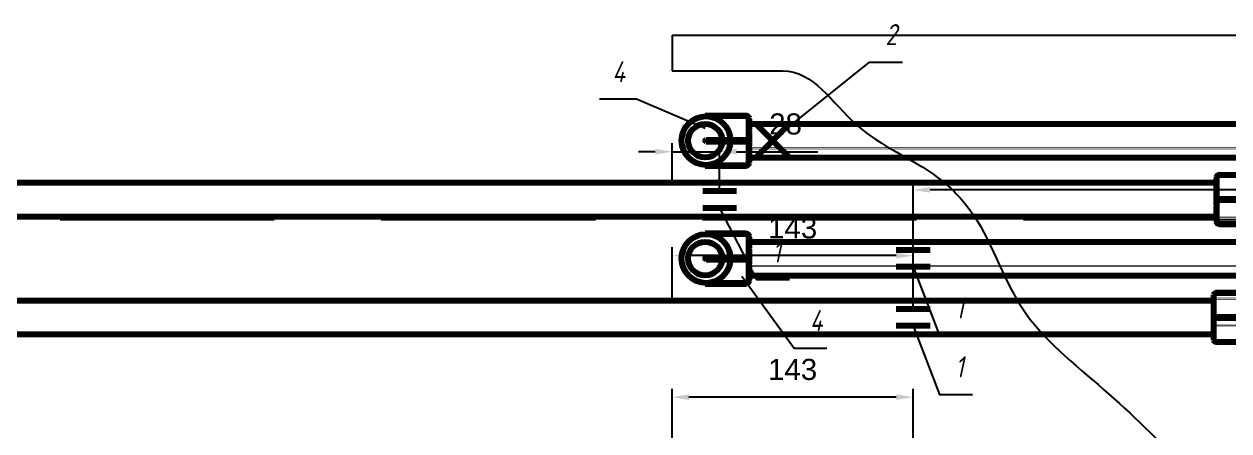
# Model space of a CAD drawing. Header units: millimetres. Extents: x -92220 to 11040, y -5929 to 27498.
# Drawn here: x -2279 to -1565, y 346 to 588 of the extents above; entities that cross this region are included whole.
import ezdxf

# ---------------------------------------------------------------- set-up
doc = ezdxf.new("R2010")
doc.units = ezdxf.units.MM
doc.linetypes.add('DASHED', pattern=[19.05, 12.7, -6.35])
doc.layers.add('100 noprint', color=1, linetype='Continuous', plot=False)
for name, color, linetype in [('25 Вода ветка 5', 7, 'Continuous'), ('26 Вода ветка 6', 7, 'Continuous'), ('27 Вода ветка 7', 7, 'Continuous'), ('28 Вода ветка 8', 7, 'Continuous'), ('34 Вода ветка 14', 7, 'Continuous')]:
    doc.layers.add(name, color=color, linetype=linetype)
doc.styles.get("Standard").update_dxf_attribs({"font": 'arial.ttf'})
doc.styles.add('ГОСТ-ISOCPEUR', font='isocpeui.ttf', dxfattribs={"width": 0.8})
doc.dimstyles.new('ISO-25', dxfattribs={"dimtxt": 2.5, "dimasz": 2.5, "dimexe": 1.25, "dimexo": 0.625, "dimtad": 1, "dimtxsty": 'Standard', "dimcen": 2.5, "dimadec": 0, "dimazin": 0, "dimtfac": 1, "dimtmove": 0, "dimatfit": 3, "dimfxl": 1, "dimarcsym": 0})

# ---------------------------------------------------------------- blocks, each defined once
blk = doc.blocks.new('неподвижная опора')
at = {"color": 0, "lineweight": -2}
for p, q in [((-10, -10), (10, 10)), ((10, -10), (-10, 10))]:
    blk.add_line(p, q, dxfattribs=at)
blk = doc.blocks.new('скользящее крепление')
at = {"color": 0, "lineweight": -2}
for p, q in [((0, 0), (0, 20)), ((10, 0), (10, 20))]:
    blk.add_line(p, q, dxfattribs=at)
blk = doc.blocks.new('*D179')
at = {"layer": '26 Вода ветка 6', "color": 0, "lineweight": -2}
for p, q in [((-1751.99, 453.51), (-1751.99, 494.24)), ((-1151.99, 453.51), (-1151.99, 494.24)), ((-1161.99, 489.24), (-1741.99, 489.24))]:
    blk.add_line(p, q, dxfattribs=at)
at = {"layer": '26 Вода ветка 6', "color": 0}
for points in [[(-1741.99, 490.91), (-1741.99, 487.58), (-1751.99, 489.24)], [(-1161.99, 487.58), (-1161.99, 490.91), (-1151.99, 489.24)]]:
    blk.add_solid(points, dxfattribs=at)
at = {"layer": 'Defpoints', "color": 0}
for p in [(-1751.99, 489.24), (-1751.99, 453.51), (-1151.99, 453.51)]:
    blk.add_point(p, dxfattribs=at)
at = {"layer": '26 Вода ветка 6', "color": 0, "insert": (-1451.99, 505.63), "char_height": 12.5, "attachment_point": 5}
blk.add_mtext('600', dxfattribs=at)
blk = doc.blocks.new('*D195')
at = {"layer": '27 Вода ветка 7', "color": 0, "lineweight": -2}
for p, q in [((-1895, 493.58), (-1895, 516.96)), ((-1866.78, 488.51), (-1866.78, 516.96)), ((-1905, 511.96), (-1915, 511.96)), ((-1895, 511.96), (-1866.78, 511.96)), ((-1856.78, 511.96), (-1808.63, 511.96))]:
    blk.add_line(p, q, dxfattribs=at)
at = {"layer": '27 Вода ветка 7', "color": 0}
for points in [[(-1905, 510.29), (-1905, 513.63), (-1895, 511.96)], [(-1856.78, 513.63), (-1856.78, 510.29), (-1866.78, 511.96)]]:
    blk.add_solid(points, dxfattribs=at)
at = {"layer": 'Defpoints', "color": 0}
for p in [(-1866.78, 511.96), (-1895, 493.58), (-1866.78, 488.51)]:
    blk.add_point(p, dxfattribs=at)
at = {"layer": '27 Вода ветка 7', "color": 0, "insert": (-1827.7, 528.34), "char_height": 12.5, "attachment_point": 5}
blk.add_mtext('28', dxfattribs=at)
blk = doc.blocks.new('*D207')
at = {"layer": '28 Вода ветка 8', "color": 0, "lineweight": -2}
for p, q in [((-1895, 423.58), (-1895, 455.26)), ((-1761.99, 450.26), (-1885, 450.26)), ((-1751.99, 418.51), (-1751.99, 455.26))]:
    blk.add_line(p, q, dxfattribs=at)
at = {"layer": '28 Вода ветка 8', "color": 0}
for points in [[(-1885, 451.92), (-1885, 448.59), (-1895, 450.26)], [(-1761.99, 448.59), (-1761.99, 451.92), (-1751.99, 450.26)]]:
    blk.add_solid(points, dxfattribs=at)
at = {"layer": 'Defpoints', "color": 0}
for p in [(-1895, 450.26), (-1895, 423.58), (-1751.99, 418.51)]:
    blk.add_point(p, dxfattribs=at)
at = {"layer": '28 Вода ветка 8', "color": 0, "insert": (-1823.5, 466.64), "char_height": 12.5, "attachment_point": 5}
blk.add_mtext('143', dxfattribs=at)
blk = doc.blocks.new('*D235')
at = {"layer": '34 Вода ветка 14', "color": 0, "lineweight": -2}
for p, q in [((-1895, 338.51), (-1895, 371.25)), ((-1761.99, 366.25), (-1885, 366.25)), ((-1751.99, 333.51), (-1751.99, 371.25))]:
    blk.add_line(p, q, dxfattribs=at)
at = {"layer": '34 Вода ветка 14', "color": 0}
for points in [[(-1885, 367.91), (-1885, 364.58), (-1895, 366.25)], [(-1761.99, 364.58), (-1761.99, 367.91), (-1751.99, 366.25)]]:
    blk.add_solid(points, dxfattribs=at)
at = {"layer": 'Defpoints', "color": 0}
for p in [(-1895, 366.25), (-1895, 338.51), (-1751.99, 333.51)]:
    blk.add_point(p, dxfattribs=at)
at = {"layer": '34 Вода ветка 14', "color": 0, "insert": (-1823.5, 382.63), "char_height": 12.5, "attachment_point": 5}
blk.add_mtext('143', dxfattribs=at)
blk = doc.blocks.new('A$C7E4D6EA71')
at = {"color": 0, "linetype": 'ByBlock', "lineweight": -2, "extrusion": (0, 1, -2.22045e-16)}
for p, q in [((-15.07, 14.3), (14.31, 14.3)), ((-16.48, 11.88), (-16.58, 11.88)), ((-16.58, 11.75), (-16.58, 11.88)), ((-16.48, 11.38), (-16.58, 11.38)), ((-16.58, 11.1), (-16.58, 11.38)), ((-16.58, 9.77), (-16.58, 9.9)), ((-16.48, 9.9), (-16.58, 9.9)), ((-16.48, 9.77), (-16.58, 9.77)), ((-16.58, 9.22), (-16.58, 9.77)), ((-16.48, 8.15), (-16.58, 8.15)), ((-16.58, 7.11), (-16.58, 7.75)), ((-16.48, -13.8), (-16.48, 13.2)), ((-15.51, 14.2), (-15.51, 14.2)), ((14.72, 14.2), (-15.48, 14.2)), ((14.74, 14.2), (14.74, 14.2)), ((15.72, -13.8), (15.72, 13.2)), ((-16.48, 7.11), (-16.58, 7.11)), ((-16.58, 6.7), (-16.58, 7.11)), ((-16.58, 5.87), (-16.58, 6.7)), ((-16.48, 6.7), (-16.58, 6.7)), ((-16.48, 5.87), (-16.58, 5.87)), ((-16.58, 5.66), (-16.58, 5.87)), ((-16.48, 5.66), (-16.58, 5.66)), ((-16.48, 4.99), (-16.58, 4.99)), ((-16.58, 4.88), (-16.58, 4.99)), ((-16.48, 4.88), (-16.58, 4.88)), ((-16.58, 3.76), (-16.58, 4.88)), ((-16.48, 3.76), (-16.58, 3.76)), ((-16.48, 3.47), (-16.58, 3.47)), ((-16.58, 3.18), (-16.58, 3.47)), ((-16.48, 3.18), (-16.58, 3.18)), ((-16.58, 3.13), (-16.58, 3.18)), ((-16.48, 3.13), (-16.58, 3.13)), ((-16.58, 2.68), (-16.58, 3.13)), ((-16.48, 2.68), (-16.58, 2.68)), ((-16.58, 1.12), (-16.58, 2.68)), ((-16.48, 1.12), (-16.58, 1.12)), ((-16.58, 1.08), (-16.58, 1.12)), ((-16.48, 1.08), (-16.58, 1.08)), ((-16.58, 0.76), (-16.58, 1.08)), ((-16.48, 0.76), (-16.58, 0.76)), ((-16.58, 0.57), (-16.58, 0.76)), ((-16.48, 0.57), (-16.58, 0.57)), ((-16.58, 0.24), (-16.58, 0.57)), ((-16.48, 0.24), (-16.58, 0.24)), ((-16.58, -0.15), (-16.58, 0.24)), ((-15.51, 0), (-15.51, -0.6)), ((-15.07, 0), (14.31, 0)), ((14.74, -0.6), (14.74, 0)), ((-16.48, -0.35), (-16.58, -0.35)), ((-16.58, -0.96), (-16.58, -0.57)), ((-16.48, -0.96), (-16.58, -0.96)), ((-16.58, -1.27), (-16.58, -0.96)), ((-16.48, -1.27), (-16.58, -1.27)), ((-16.48, -1.61), (-16.58, -1.61)), ((-16.58, -2.01), (-16.58, -1.61)), ((-16.48, -2.01), (-16.58, -2.01)), ((-16.58, -2.75), (-16.58, -2.01)), ((-16.48, -3.4), (-16.58, -3.4)), ((-16.48, -4.48), (-16.58, -4.48)), ((-16.48, -4.53), (-16.58, -4.53)), ((-16.58, -4.76), (-16.58, -4.53)), ((-16.48, -4.76), (-16.58, -4.76)), ((-16.48, -4.98), (-16.58, -4.98)), ((-16.48, -6.09), (-16.58, -6.09)), ((-16.48, -6.31), (-16.58, -6.31)), ((-16.58, -7.33), (-16.58, -6.31)), ((-15.07, -0.6), (14.31, -0.6)), ((-16.48, -7.33), (-16.58, -7.33)), ((-16.48, -7.46), (-16.58, -7.46)), ((-16.48, -7.94), (-16.58, -7.94)), ((-16.48, -8.67), (-16.58, -8.67)), ((-16.58, -8.84), (-16.58, -8.67)), ((-16.48, -8.84), (-16.58, -8.84)), ((-16.58, -8.9), (-16.58, -8.84)), ((-16.48, -8.9), (-16.58, -8.9)), ((-16.48, -8.99), (-16.58, -8.99)), ((-16.58, -10.75), (-16.58, -8.99)), ((-16.48, -10.75), (-16.58, -10.75)), ((-16.58, -11.11), (-16.58, -10.75)), ((-16.58, -11.8), (-16.58, -11.27)), ((-16.48, -11.27), (-16.58, -11.27)), ((-16.48, -11.8), (-16.58, -11.8)), ((-16.58, -11.87), (-16.58, -11.8)), ((-16.48, -11.87), (-16.58, -11.87)), ((-16.58, -12.17), (-16.58, -11.87)), ((-16.48, -12.17), (-16.58, -12.17)), ((-16.58, -12.25), (-16.58, -12.17)), ((-16.48, -12.25), (-16.58, -12.25)), ((-16.58, -12.51), (-16.58, -12.48)), ((-16.48, -12.48), (-16.58, -12.48)), ((-16.48, -12.51), (-16.58, -12.51)), ((-15.51, -14.79), (-15.51, -14.8)), ((-15.48, -14.79), (14.72, -14.79)), ((-15.07, -14.89), (14.31, -14.89)), ((14.74, -14.8), (14.74, -14.79))]:
    blk.add_line(p, q, dxfattribs=at)
at = {"color": 0, "linetype": 'ByBlock', "lineweight": -2}
for centre, start, end in [((-15.08, 13.3), 90, 115.44192), ((14.31, -13.89), 270, 295.44192)]:
    blk.add_arc(centre, 1, start, end, dxfattribs=at)
at = {"color": 0, "linetype": 'ByBlock', "lineweight": -2, "extrusion": (0, -2.22045e-16, -1)}
for centre, start, end in [((-14.31, 13.3), 90, 115.44192), ((15.48, 13.2), 0, 88.56746), ((-14.72, 13.2), 91.43254, 180), ((15.48, -13.8), 271.43254, 0), ((-14.72, -13.8), 180, 268.56746), ((15.08, -13.89), 270, 295.44192)]:
    blk.add_arc(centre, 1, start, end, dxfattribs=at)
at = {"color": 0, "linetype": 'ByBlock', "lineweight": -2}
for points, degree, knots in [([(-15.51, 14.2), (-15.44, 14.23), (-15.37, 14.26), (-15.22, 14.29), (-15.15, 14.3), (-15.07, 14.3)], 3, [0, 0, 0, 0, 0.02258078, 0.02258078, 0.04521017, 0.04521017, 0.04521017, 0.04521017]), ([(14.31, 14.3), (14.36, 14.3), (14.41, 14.3), (14.51, 14.28), (14.55, 14.27), (14.65, 14.24), (14.7, 14.22), (14.74, 14.2)], 3, [0, 0, 0, 0, 0.01508325, 0.01508325, 0.03014353, 0.03014353, 0.04518385, 0.04518385, 0.04518385, 0.04518385]), ([(-16.58, 11.38), (-16.58, 11.47), (-16.58, 11.62), (-16.58, 11.67)], 2, [-1.782874, -1.782874, -1.782874, -1, 0, 0, 0]), ([(-16.58, 9.9), (-16.58, 9.9), (-16.58, 10.05), (-16.58, 10.29)], 2, [-1.410742, -1.410742, -1.410742, -1, 0, 0, 0]), ([(-16.58, 8.15), (-16.58, 8.15), (-16.58, 8.18), (-16.58, 8.35)], 2, [-1.159894, -1.159894, -1.159894, -1, 0, 0, 0]), ([(-15.07, 0), (-15.12, 0), (-15.17, 0), (-15.27, 0), (-15.32, 0), (-15.42, 0), (-15.46, 0), (-15.51, 0)], 3, [0, 0, 0, 0, 0.01508325, 0.01508325, 0.03014353, 0.03014353, 0.04518385, 0.04518385, 0.04518385, 0.04518385]), ([(14.74, 0), (14.7, 0), (14.65, 0), (14.55, 0), (14.51, 0), (14.41, 0), (14.36, 0), (14.31, 0)], 3, [0, 0, 0, 0, 0.01504018, 0.01504018, 0.03010044, 0.03010044, 0.04518378, 0.04518378, 0.04518378, 0.04518378]), ([(-16.58, -3.4), (-16.58, -3.4), (-16.58, -3.35), (-16.58, -3.18), (-16.58, -3.04)], 2, [-2.545199, -2.545199, -2.545199, -2, -1, 0, 0, 0]), ([(-16.58, -6.09), (-16.58, -6.09), (-16.58, -6.08), (-16.58, -5.9), (-16.58, -5.75)], 2, [-2.155456, -2.155456, -2.155456, -2, -1, 0, 0, 0]), ([(-15.51, -0.6), (-15.44, -0.6), (-15.37, -0.6), (-15.22, -0.6), (-15.15, -0.6), (-15.07, -0.6)], 3, [0, 0, 0, 0, 0.02258078, 0.02258078, 0.04521017, 0.04521017, 0.04521017, 0.04521017]), ([(14.31, -0.6), (14.36, -0.6), (14.41, -0.6), (14.51, -0.6), (14.55, -0.6), (14.65, -0.6), (14.7, -0.6), (14.74, -0.6)], 3, [0, 0, 0, 0, 0.01508325, 0.01508325, 0.03014353, 0.03014353, 0.04518385, 0.04518385, 0.04518385, 0.04518385]), ([(-16.58, -7.94), (-16.58, -7.82), (-16.58, -7.55), (-16.58, -7.46)], 2, [-1.984185, -1.984185, -1.984185, -1, -0.139804, -0.139804, -0.139804]), ([(-16.58, -8.17), (-16.58, -8.01), (-16.58, -7.94), (-16.58, -7.94)], 2, [-3, -3, -3, -2, -1.689379, -1.689379, -1.689379]), ([(-16.58, -12.48), (-16.58, -12.45), (-16.58, -12.26), (-16.58, -12.25)], 2, [-2, -2, -2, -1, -0.897728, -0.897728, -0.897728]), ([(-15.07, -14.89), (-15.12, -14.89), (-15.17, -14.89), (-15.27, -14.88), (-15.32, -14.86), (-15.42, -14.83), (-15.46, -14.82), (-15.51, -14.79)], 3, [0, 0, 0, 0, 0.01508325, 0.01508325, 0.03014353, 0.03014353, 0.04518385, 0.04518385, 0.04518385, 0.04518385]), ([(14.74, -14.79), (14.7, -14.82), (14.65, -14.83), (14.55, -14.86), (14.51, -14.88), (14.41, -14.89), (14.36, -14.89), (14.31, -14.89)], 3, [0, 0, 0, 0, 0.01504018, 0.01504018, 0.03010044, 0.03010044, 0.04518378, 0.04518378, 0.04518378, 0.04518378])]:
    blk.add_open_spline(points, degree=degree, knots=knots, dxfattribs=at)
for points, degree in [([(-15.07, 14.3), (-15.08, 14.3), (-15.08, 14.3), (-15.08, 14.3)], 3), ([(14.31, 14.3), (14.31, 14.3), (14.31, 14.3), (14.31, 14.3)], 3), ([(-16.58, 11.67), (-16.58, 11.71), (-16.58, 11.75)], 2), ([(-16.58, 10.98), (-16.58, 11.03), (-16.58, 11.1)], 2), ([(-16.58, 10.29), (-16.58, 10.42), (-16.58, 10.7), (-16.58, 10.9), (-16.58, 10.98)], 2), ([(-16.58, 8.35), (-16.58, 8.48), (-16.58, 8.79), (-16.58, 9.05), (-16.58, 9.22)], 2), ([(-16.58, 8.1), (-16.58, 8.12), (-16.58, 8.15)], 2), ([(-16.58, 7.75), (-16.58, 7.94), (-16.58, 8.1)], 2), ([(-15.48, 14.2), (-15.49, 14.2), (-15.5, 14.2), (-15.51, 14.2)], 3), ([(14.74, 14.2), (14.73, 14.2), (14.73, 14.2), (14.72, 14.2)], 3), ([(-16.58, -0.35), (-16.58, -0.26), (-16.58, -0.15)], 2), ([(-16.58, -0.57), (-16.58, -0.44), (-16.58, -0.35)], 2), ([(-16.58, -3.04), (-16.58, -2.94), (-16.58, -2.75)], 2), ([(-16.58, -4.53), (-16.58, -4.48), (-16.58, -4.48)], 2), ([(-16.58, -4.94), (-16.58, -4.81), (-16.58, -4.76)], 2), ([(-16.58, -4.98), (-16.58, -4.96), (-16.58, -4.94)], 2), ([(-16.58, -5.75), (-16.58, -5.54), (-16.58, -5.13), (-16.58, -4.98)], 2), ([(-16.58, -6.31), (-16.58, -6.2), (-16.58, -6.09)], 2), ([(-16.58, -7.42), (-16.58, -7.39), (-16.58, -7.33)], 2), ([(-16.58, -7.46), (-16.58, -7.46), (-16.58, -7.42)], 2), ([(-16.58, -8.43), (-16.58, -8.29), (-16.58, -8.17)], 2), ([(-16.58, -8.67), (-16.58, -8.52), (-16.58, -8.43)], 2), ([(-16.58, -8.99), (-16.58, -8.94), (-16.58, -8.9)], 2), ([(-16.58, -11.23), (-16.58, -11.2), (-16.58, -11.11)], 2), ([(-16.58, -11.27), (-16.58, -11.27), (-16.58, -11.23)], 2), ([(-16.58, -12.48), (-16.58, -12.48), (-16.58, -12.48)], 2), ([(-15.51, -14.79), (-15.5, -14.79), (-15.49, -14.79), (-15.48, -14.79)], 3), ([(-15.08, -14.89), (-15.08, -14.89), (-15.08, -14.89), (-15.07, -14.89)], 3), ([(14.31, -14.89), (14.31, -14.89), (14.31, -14.89), (14.31, -14.89)], 3), ([(14.72, -14.79), (14.73, -14.79), (14.73, -14.79), (14.74, -14.79)], 3)]:
    blk.add_open_spline(points, degree=degree, dxfattribs=at)

msp = doc.modelspace()

# ---------------------------------------------------------------- linework, layer by layer
at = {"lineweight": -2}
for p, q in [((-1895, 581.07), (-95, 581.07)), ((-1895, 581.07), (-1895, 560.05)), ((-1895, 560.05), (-1829.38, 560.05))]:
    msp.add_line(p, q, dxfattribs=at)
at = {"lineweight": -2, "start_tangent": (1, 0), "end_tangent": (1, 0)}
msp.add_spline([(-1829.38, 560.05), (-1785.89, 528.19), (-1737.48, 496.73), (-1718.92, 478.17), (-1687.45, 419.26), (-1639.03, 370.85), (-1592.23, 324.05), (-1557.54, 272.41), (-1514.77, 202.21), (-1483.3, 180.42), (-1428.43, 169.12)], degree=3, dxfattribs=at)
at = {"layer": '100 noprint', "color": 2, "linetype": 'DASHED', "ltscale": 10}
msp.add_line((11013.49, 471.51), (-12184.07, 471.51), dxfattribs=at)
at = {"layer": '25 Вода ветка 5', "color": 1, "lineweight": 80, "extrusion": (1, 3.83476e-17, -2.22045e-16)}
for p, q in [((-1875.38, 533.51), (-1850.88, 533.51)), ((-1850.88, 533.01), (-1875.38, 533.01)), ((-1849.38, 505.01), (-1849.38, 532.01)), ((-1849.38, 531.21), (-1849.28, 531.21)), ((-1849.38, 529.47), (-1849.28, 529.47)), ((-1849.28, 531.21), (-1849.28, 529.47)), ((-1849.38, 528.22), (-1849.28, 528.22)), ((-1849.38, 527.21), (-1849.28, 527.21)), ((-1849.38, 526.59), (-1849.28, 526.59)), ((-1849.38, 525.3), (-1849.28, 525.3)), ((-1849.38, 525.17), (-1849.28, 525.17)), ((-1849.38, 524.67), (-1849.28, 524.67)), ((-1849.38, 523.94), (-1849.28, 523.94)), ((-1849.38, 523.82), (-1849.28, 523.82)), ((-1849.38, 523.58), (-1849.28, 523.58)), ((-1849.38, 522.71), (-1849.28, 522.71)), ((-1849.38, 522.35), (-1849.28, 522.35)), ((-1849.38, 522.11), (-1849.28, 522.11)), ((-1849.38, 521.84), (-1849.28, 521.84)), ((-1849.28, 528.22), (-1849.28, 527.21)), ((-1849.28, 527.21), (-1849.28, 526.59)), ((-1849.28, 526.59), (-1849.28, 525.3)), ((-1849.28, 525.3), (-1849.28, 525.17)), ((-1849.28, 525.17), (-1849.28, 524.67)), ((-1849.28, 523.94), (-1849.28, 523.82)), ((-1849.28, 523.82), (-1849.28, 523.58)), ((-1849.28, 523.58), (-1849.28, 522.71)), ((-1849.28, 522.35), (-1849.28, 522.11)), ((-1849.28, 522.11), (-1849.28, 521.84)), ((-1849.28, 521.84), (-1849.28, 520.55)), ((-1874.88, 519.01), (-1850.88, 519.01)), ((-1874.88, 518.01), (-1850.88, 518.01)), ((-1849.38, 520.55), (-1849.28, 520.55)), ((-1849.38, 520.52), (-1849.28, 520.52)), ((-1849.38, 520.25), (-1849.28, 520.25)), ((-1849.38, 519.45), (-1849.28, 519.45)), ((-1849.38, 518.98), (-1849.28, 518.98)), ((-1849.38, 518.7), (-1849.28, 518.7)), ((-1849.38, 518.45), (-1849.28, 518.45)), ((-1849.38, 517.66), (-1849.28, 517.66)), ((-1849.38, 517.23), (-1849.28, 517.23)), ((-1849.38, 516.97), (-1849.28, 516.97)), ((-1849.38, 516.82), (-1849.28, 516.82)), ((-1849.38, 515.46), (-1849.28, 515.46)), ((-1849.28, 520.55), (-1849.28, 520.52)), ((-1849.28, 520.52), (-1849.28, 520.25)), ((-1849.28, 520.25), (-1849.28, 519.59)), ((-1849.28, 519.38), (-1849.28, 518.98)), ((-1849.28, 518.98), (-1849.28, 518.7)), ((-1849.28, 518.7), (-1849.28, 518.45)), ((-1849.28, 518.45), (-1849.28, 517.66)), ((-1849.28, 517.23), (-1849.28, 516.97)), ((-1849.28, 516.97), (-1849.28, 516.82)), ((-1849.28, 516.82), (-1849.28, 516.32)), ((-1849.38, 514.23), (-1849.28, 514.23)), ((-1849.38, 513.32), (-1849.28, 513.32)), ((-1849.38, 511.7), (-1849.28, 511.7)), ((-1849.38, 511.3), (-1849.28, 511.3)), ((-1849.38, 510.06), (-1849.28, 510.06)), ((-1849.38, 509.33), (-1849.28, 509.33)), ((-1849.38, 509.27), (-1849.28, 509.27)), ((-1849.38, 509.1), (-1849.28, 509.1)), ((-1849.38, 508.37), (-1849.28, 508.37)), ((-1849.38, 508.09), (-1849.28, 508.09)), ((-1849.38, 508.01), (-1849.28, 508.01)), ((-1849.38, 507.92), (-1849.28, 507.92)), ((-1849.38, 507.81), (-1849.28, 507.81)), ((-1849.28, 511.7), (-1849.28, 511.3)), ((-1849.28, 509.33), (-1849.28, 509.27)), ((-1849.28, 509.27), (-1849.28, 509.1)), ((-1849.28, 508.37), (-1849.28, 508.09)), ((-1849.28, 508.09), (-1849.28, 508.01)), ((-1849.28, 508.01), (-1849.28, 507.92)), ((-1849.28, 507.92), (-1849.28, 507.81)), ((-1875.38, 504.02), (-1850.88, 504.02)), ((-1875.38, 504.02), (-1875.38, 503.51)), ((-1875.38, 503.51), (-1850.88, 503.51)), ((-1849.38, 506.45), (-1849.28, 506.45)), ((-1849.38, 506.06), (-1849.28, 506.06)), ((-1849.38, 505.83), (-1849.28, 505.83)), ((-1849.38, 505.78), (-1849.28, 505.78)), ((-1849.28, 506.45), (-1849.28, 506.06)), ((-1849.28, 506.06), (-1849.28, 505.83)), ((-1849.28, 505.83), (-1849.28, 505.78))]:
    msp.add_line(p, q, dxfattribs=at)
at = {"layer": '25 Вода ветка 5', "color": 1, "lineweight": 80}
msp.add_line((-1875.38, 533.51), (-1875.38, 533.01), dxfattribs=at)
at = {"layer": '25 Вода ветка 5', "flags": 128}
for points in [[(-1833, 520.79), (-1777.81, 565.14), (-1758.39, 565.14)], [(-1875.38, 525.64), (-1916.14, 543.07), (-1937.99, 543.07)]]:
    msp.add_lwpolyline(points, dxfattribs=at)
at = {"layer": '25 Вода ветка 5', "color": 1, "lineweight": 80}
for points in [[(-1849.28, 528.51), (-206, 528.51)], [(-1849.28, 508.51), (-206, 508.51)]]:
    msp.add_lwpolyline(points, dxfattribs=at)
for centre, radius in [((-1874.88, 518.51), 14.5), ((-1875.38, 518.51), 10)]:
    msp.add_circle(centre, radius, dxfattribs=at)
at = {"layer": '25 Вода ветка 5', "color": 1, "lineweight": 80, "extrusion": (-2.22045e-16, -8.51487e-33, -1)}
for centre, radius, start, end in [((1850.88, 533.01), 0.5, 90, 180), ((1850.38, 532.01), 1, 90, 180), ((1850.88, 518.51), 0.5, 90, 270), ((1850.88, 504.01), 0.5, 180, 270), ((1850.38, 505.01), 1, 180, 270)]:
    msp.add_arc(centre, radius, start, end, dxfattribs=at)
at = {"layer": '25 Вода ветка 5', "color": 1, "lineweight": 80, "extrusion": (2.22045e-16, -8.51487e-33, -1)}
msp.add_arc((1874.88, 518.51), 0.5, 270, 90, dxfattribs=at)
at = {"layer": '25 Вода ветка 5', "color": 1, "lineweight": 80}
for points, degree, knots in [([(-1850.88, 533.01), (-1850.82, 533.01), (-1850.76, 533.01), (-1850.64, 533.01), (-1850.59, 533.01), (-1850.51, 533.01), (-1850.47, 533.01), (-1850.42, 533.01), (-1850.41, 533.01), (-1850.38, 533.01), (-1850.38, 533.01), (-1850.38, 533.01)], 3, [0.22380526, 0.22380526, 0.22380526, 0.22380526, 0.24107522, 0.24107522, 0.25834518, 0.25834518, 0.27361424, 0.27361424, 0.28601062, 0.28601062, 0.29840701, 0.29840701, 0.29840701, 0.29840701]), ([(-1849.28, 529.33), (-1849.28, 529.19), (-1849.28, 528.75), (-1849.28, 528.35), (-1849.28, 528.22)], 2, [-3, -3, -3, -2, -1, -0.484947, -0.484947, -0.484947]), ([(-1849.28, 514.23), (-1849.28, 514.23), (-1849.28, 514.1), (-1849.28, 513.86)], 2, [-1.502374, -1.502374, -1.502374, -1, 0, 0, 0]), ([(-1849.28, 513.86), (-1849.28, 513.6), (-1849.28, 513.33), (-1849.28, 513.32)], 2, [-2, -2, -2, -1, -0.936655, -0.936655, -0.936655]), ([(-1849.28, 513.32), (-1849.28, 513.32), (-1849.28, 513.25), (-1849.28, 513.07)], 2, [-1.431321, -1.431321, -1.431321, -1, 0, 0, 0]), ([(-1849.28, 511.99), (-1849.28, 511.8), (-1849.28, 511.7), (-1849.28, 511.7)], 2, [-3, -3, -3, -2, -1.429003, -1.429003, -1.429003]), ([(-1849.28, 511.3), (-1849.28, 511.3), (-1849.28, 511.23), (-1849.28, 511.15)], 2, [-1.875117, -1.875117, -1.875117, -1, 0, 0, 0]), ([(-1849.28, 510.32), (-1849.28, 510.1), (-1849.28, 510.06), (-1849.28, 510.06)], 2, [-2, -2, -2, -1, -0.823469, -0.823469, -0.823469]), ([(-1849.28, 509.1), (-1849.28, 508.94), (-1849.28, 508.71), (-1849.28, 508.6)], 2, [-1.854622, -1.854622, -1.854622, -1, 0, 0, 0]), ([(-1849.28, 508.6), (-1849.28, 508.42), (-1849.28, 508.37), (-1849.28, 508.37)], 2, [-3, -3, -3, -2, -1.715556, -1.715556, -1.715556]), ([(-1850.38, 504.01), (-1850.38, 504.01), (-1850.38, 504.01), (-1850.41, 504.02), (-1850.42, 504.02), (-1850.47, 504.02), (-1850.51, 504.02), (-1850.59, 504.02), (-1850.64, 504.02), (-1850.76, 504.02), (-1850.82, 504.02), (-1850.88, 504.02)], 3, [0.44761051, 0.44761051, 0.44761051, 0.44761051, 0.4600069, 0.4600069, 0.47240329, 0.47240329, 0.48767234, 0.48767234, 0.5049423, 0.5049423, 0.52221227, 0.52221227, 0.52221227, 0.52221227])]:
    msp.add_open_spline(points, degree=degree, knots=knots, dxfattribs=at)
for points in [[(-1849.28, 529.47), (-1849.28, 529.47), (-1849.28, 529.33)], [(-1849.28, 519.59), (-1849.28, 519.51), (-1849.28, 519.45)], [(-1849.28, 519.45), (-1849.28, 519.42), (-1849.28, 519.38)], [(-1849.28, 516.32), (-1849.28, 515.9), (-1849.28, 515.52), (-1849.28, 515.47)], [(-1849.28, 515.47), (-1849.28, 515.46), (-1849.28, 515.46)], [(-1849.28, 513.07), (-1849.28, 512.92), (-1849.28, 512.66), (-1849.28, 512.4), (-1849.28, 512.12), (-1849.28, 511.99)], [(-1849.28, 511.15), (-1849.28, 511), (-1849.28, 510.54), (-1849.28, 510.32)], [(-1849.28, 510.06), (-1849.28, 510.03), (-1849.28, 510)], [(-1849.28, 510), (-1849.28, 509.83), (-1849.28, 509.67)], [(-1849.28, 509.67), (-1849.28, 509.54), (-1849.28, 509.33)], [(-1849.28, 507.81), (-1849.28, 507.81), (-1849.28, 507.59)], [(-1849.28, 507.59), (-1849.28, 507.4), (-1849.28, 507.13)], [(-1849.28, 507.13), (-1849.28, 506.84), (-1849.28, 506.46), (-1849.28, 506.45)], [(-1849.28, 506.45), (-1849.28, 506.45), (-1849.28, 506.45)]]:
    msp.add_open_spline(points, degree=2, dxfattribs=at)
at = {"layer": '26 Вода ветка 6', "color": 5, "lineweight": 80, "extrusion": (1, 3.83476e-17, -2.22045e-16)}
for p, q in [((-1875.38, 463.51), (-1850.88, 463.51)), ((-1850.88, 463.01), (-1875.38, 463.01)), ((-1849.38, 435.01), (-1849.38, 462.01)), ((-1849.38, 461.21), (-1849.28, 461.21)), ((-1849.38, 459.47), (-1849.28, 459.47)), ((-1849.38, 458.22), (-1849.28, 458.22)), ((-1849.28, 461.21), (-1849.28, 459.47)), ((-1849.28, 458.22), (-1849.28, 457.21)), ((-1849.38, 457.21), (-1849.28, 457.21)), ((-1849.38, 456.59), (-1849.28, 456.59)), ((-1849.38, 455.3), (-1849.28, 455.3)), ((-1849.38, 455.17), (-1849.28, 455.17)), ((-1849.38, 454.67), (-1849.28, 454.67)), ((-1849.38, 453.94), (-1849.28, 453.94)), ((-1849.38, 453.82), (-1849.28, 453.82)), ((-1849.38, 453.58), (-1849.28, 453.58)), ((-1849.38, 452.71), (-1849.28, 452.71)), ((-1849.38, 452.35), (-1849.28, 452.35)), ((-1849.38, 452.11), (-1849.28, 452.11)), ((-1849.38, 451.84), (-1849.28, 451.84)), ((-1849.38, 450.55), (-1849.28, 450.55)), ((-1849.38, 450.52), (-1849.28, 450.52)), ((-1849.38, 450.25), (-1849.28, 450.25)), ((-1849.28, 457.21), (-1849.28, 456.59)), ((-1849.28, 456.59), (-1849.28, 455.3)), ((-1849.28, 455.3), (-1849.28, 455.17)), ((-1849.28, 455.17), (-1849.28, 454.67)), ((-1849.28, 453.94), (-1849.28, 453.82)), ((-1849.28, 453.82), (-1849.28, 453.58)), ((-1849.28, 453.58), (-1849.28, 452.71)), ((-1849.28, 452.35), (-1849.28, 452.11)), ((-1849.28, 452.11), (-1849.28, 451.84)), ((-1849.28, 451.84), (-1849.28, 450.55)), ((-1849.28, 450.55), (-1849.28, 450.52)), ((-1849.28, 450.52), (-1849.28, 450.25)), ((-1849.28, 450.25), (-1849.28, 449.59)), ((-1874.88, 449.01), (-1850.88, 449.01)), ((-1874.88, 448.01), (-1850.88, 448.01)), ((-1849.38, 449.45), (-1849.28, 449.45)), ((-1849.38, 448.98), (-1849.28, 448.98)), ((-1849.38, 448.7), (-1849.28, 448.7)), ((-1849.38, 448.45), (-1849.28, 448.45)), ((-1849.38, 447.66), (-1849.28, 447.66)), ((-1849.38, 447.23), (-1849.28, 447.23)), ((-1849.38, 446.97), (-1849.28, 446.97)), ((-1849.38, 446.82), (-1849.28, 446.82)), ((-1849.38, 445.46), (-1849.28, 445.46)), ((-1849.38, 444.23), (-1849.28, 444.23)), ((-1849.38, 443.32), (-1849.28, 443.32)), ((-1849.28, 449.38), (-1849.28, 448.98)), ((-1849.28, 448.98), (-1849.28, 448.7)), ((-1849.28, 448.7), (-1849.28, 448.45)), ((-1849.28, 448.45), (-1849.28, 447.66)), ((-1849.28, 447.23), (-1849.28, 446.97)), ((-1849.28, 446.97), (-1849.28, 446.82)), ((-1849.28, 446.82), (-1849.28, 446.32)), ((-1849.38, 441.7), (-1849.28, 441.7)), ((-1849.38, 441.3), (-1849.28, 441.3)), ((-1849.38, 440.06), (-1849.28, 440.06)), ((-1849.38, 439.33), (-1849.28, 439.33)), ((-1849.38, 439.27), (-1849.28, 439.27)), ((-1849.38, 439.1), (-1849.28, 439.1)), ((-1849.38, 438.37), (-1849.28, 438.37)), ((-1849.38, 438.09), (-1849.28, 438.09)), ((-1849.38, 438.01), (-1849.28, 438.01)), ((-1849.38, 437.92), (-1849.28, 437.92)), ((-1849.38, 437.81), (-1849.28, 437.81)), ((-1849.38, 436.45), (-1849.28, 436.45)), ((-1849.38, 436.06), (-1849.28, 436.06)), ((-1849.28, 441.7), (-1849.28, 441.3)), ((-1849.28, 439.33), (-1849.28, 439.27)), ((-1849.28, 439.27), (-1849.28, 439.1)), ((-1849.28, 438.37), (-1849.28, 438.09)), ((-1849.28, 438.09), (-1849.28, 438.01)), ((-1849.28, 438.01), (-1849.28, 437.92)), ((-1849.28, 437.92), (-1849.28, 437.81)), ((-1849.28, 436.45), (-1849.28, 436.06)), ((-1849.28, 436.06), (-1849.28, 435.83)), ((-1875.38, 434.02), (-1850.88, 434.02)), ((-1875.38, 434.02), (-1875.38, 433.51)), ((-1875.38, 433.51), (-1850.88, 433.51)), ((-1849.38, 435.83), (-1849.28, 435.83)), ((-1849.38, 435.78), (-1849.28, 435.78)), ((-1849.28, 435.83), (-1849.28, 435.78))]:
    msp.add_line(p, q, dxfattribs=at)
at = {"layer": '26 Вода ветка 6', "color": 5, "lineweight": 80}
msp.add_line((-1875.38, 463.51), (-1875.38, 463.01), dxfattribs=at)
for points in [[(-1849.28, 458.51), (-340.87, 458.51)], [(-1849.28, 438.51), (-340.87, 438.51)]]:
    msp.add_lwpolyline(points, dxfattribs=at)
at = {"layer": '26 Вода ветка 6', "flags": 128}
for points in [[(-1751.99, 443.51), (-1736.33, 402.9), (-1716.91, 402.9)], [(-1853.57, 438.13), (-1822.57, 395.37), (-1803.15, 395.37)]]:
    msp.add_lwpolyline(points, dxfattribs=at)
at = {"layer": '26 Вода ветка 6', "color": 5, "lineweight": 80}
for centre, radius in [((-1874.88, 448.51), 14.5), ((-1875.38, 448.51), 10)]:
    msp.add_circle(centre, radius, dxfattribs=at)
at = {"layer": '26 Вода ветка 6', "color": 5, "lineweight": 80, "extrusion": (-2.22045e-16, -8.51487e-33, -1)}
for centre, radius, start, end in [((1850.88, 463.01), 0.5, 90, 180), ((1850.38, 462.01), 1, 90, 180), ((1850.88, 448.51), 0.5, 90, 270), ((1850.88, 434.01), 0.5, 180, 270), ((1850.38, 435.01), 1, 180, 270)]:
    msp.add_arc(centre, radius, start, end, dxfattribs=at)
at = {"layer": '26 Вода ветка 6', "color": 5, "lineweight": 80, "extrusion": (2.22045e-16, -8.51487e-33, -1)}
msp.add_arc((1874.88, 448.51), 0.5, 270, 90, dxfattribs=at)
at = {"layer": '26 Вода ветка 6', "color": 5, "lineweight": 80}
for points, degree, knots in [([(-1850.88, 463.01), (-1850.82, 463.01), (-1850.76, 463.01), (-1850.64, 463.01), (-1850.59, 463.01), (-1850.51, 463.01), (-1850.47, 463.01), (-1850.42, 463.01), (-1850.41, 463.01), (-1850.38, 463.01), (-1850.38, 463.01), (-1850.38, 463.01)], 3, [0.22380526, 0.22380526, 0.22380526, 0.22380526, 0.24107522, 0.24107522, 0.25834518, 0.25834518, 0.27361424, 0.27361424, 0.28601062, 0.28601062, 0.29840701, 0.29840701, 0.29840701, 0.29840701]), ([(-1849.28, 459.33), (-1849.28, 459.19), (-1849.28, 458.75), (-1849.28, 458.35), (-1849.28, 458.22)], 2, [-3, -3, -3, -2, -1, -0.484947, -0.484947, -0.484947]), ([(-1849.28, 444.23), (-1849.28, 444.23), (-1849.28, 444.1), (-1849.28, 443.86)], 2, [-1.502374, -1.502374, -1.502374, -1, 0, 0, 0]), ([(-1849.28, 443.86), (-1849.28, 443.6), (-1849.28, 443.33), (-1849.28, 443.32)], 2, [-2, -2, -2, -1, -0.936655, -0.936655, -0.936655]), ([(-1849.28, 443.32), (-1849.28, 443.32), (-1849.28, 443.25), (-1849.28, 443.07)], 2, [-1.431321, -1.431321, -1.431321, -1, 0, 0, 0]), ([(-1849.28, 441.99), (-1849.28, 441.8), (-1849.28, 441.7), (-1849.28, 441.7)], 2, [-3, -3, -3, -2, -1.429003, -1.429003, -1.429003]), ([(-1849.28, 441.3), (-1849.28, 441.3), (-1849.28, 441.23), (-1849.28, 441.15)], 2, [-1.875117, -1.875117, -1.875117, -1, 0, 0, 0]), ([(-1849.28, 440.32), (-1849.28, 440.1), (-1849.28, 440.06), (-1849.28, 440.06)], 2, [-2, -2, -2, -1, -0.823469, -0.823469, -0.823469]), ([(-1849.28, 439.1), (-1849.28, 438.94), (-1849.28, 438.71), (-1849.28, 438.6)], 2, [-1.854622, -1.854622, -1.854622, -1, 0, 0, 0]), ([(-1849.28, 438.6), (-1849.28, 438.42), (-1849.28, 438.37), (-1849.28, 438.37)], 2, [-3, -3, -3, -2, -1.715556, -1.715556, -1.715556]), ([(-1850.38, 434.01), (-1850.38, 434.01), (-1850.38, 434.01), (-1850.41, 434.02), (-1850.42, 434.02), (-1850.47, 434.02), (-1850.51, 434.02), (-1850.59, 434.02), (-1850.64, 434.02), (-1850.76, 434.02), (-1850.82, 434.02), (-1850.88, 434.02)], 3, [0.44761051, 0.44761051, 0.44761051, 0.44761051, 0.4600069, 0.4600069, 0.47240329, 0.47240329, 0.48767234, 0.48767234, 0.5049423, 0.5049423, 0.52221227, 0.52221227, 0.52221227, 0.52221227])]:
    msp.add_open_spline(points, degree=degree, knots=knots, dxfattribs=at)
for points in [[(-1849.28, 459.47), (-1849.28, 459.47), (-1849.28, 459.33)], [(-1849.28, 449.59), (-1849.28, 449.51), (-1849.28, 449.45)], [(-1849.28, 449.45), (-1849.28, 449.42), (-1849.28, 449.38)], [(-1849.28, 446.32), (-1849.28, 445.9), (-1849.28, 445.52), (-1849.28, 445.47)], [(-1849.28, 445.47), (-1849.28, 445.46), (-1849.28, 445.46)], [(-1849.28, 443.07), (-1849.28, 442.92), (-1849.28, 442.66), (-1849.28, 442.4), (-1849.28, 442.12), (-1849.28, 441.99)], [(-1849.28, 441.15), (-1849.28, 441), (-1849.28, 440.54), (-1849.28, 440.32)], [(-1849.28, 440.06), (-1849.28, 440.03), (-1849.28, 440)], [(-1849.28, 440), (-1849.28, 439.83), (-1849.28, 439.67)], [(-1849.28, 439.67), (-1849.28, 439.54), (-1849.28, 439.33)], [(-1849.28, 437.81), (-1849.28, 437.81), (-1849.28, 437.59)], [(-1849.28, 437.59), (-1849.28, 437.4), (-1849.28, 437.13)], [(-1849.28, 437.13), (-1849.28, 436.84), (-1849.28, 436.46), (-1849.28, 436.45)], [(-1849.28, 436.45), (-1849.28, 436.45), (-1849.28, 436.45)]]:
    msp.add_open_spline(points, degree=2, dxfattribs=at)
at = {"layer": '27 Вода ветка 7', "color": 1, "lineweight": 80}
for p, q in [((-2838.04, 493.58), (-1571.92, 493.58)), ((-2838.04, 473.58), (-1571.92, 473.58))]:
    msp.add_line(p, q, dxfattribs=at)
at = {"layer": '27 Вода ветка 7', "flags": 128}
msp.add_lwpolyline([(-1866.78, 478.51), (-1844.83, 436.09), (-1825.41, 436.09)], dxfattribs=at)
at = {"layer": '28 Вода ветка 8', "color": 5, "lineweight": 80}
for p, q in [((-2740.36, 423.58), (-1573.64, 423.58)), ((-2740.36, 403.58), (-1573.64, 403.58))]:
    msp.add_line(p, q, dxfattribs=at)
at = {"layer": '28 Вода ветка 8', "flags": 128}
msp.add_lwpolyline([(-1751.99, 408.51), (-1736.33, 367.9), (-1716.91, 367.9)], dxfattribs=at)

# ---------------------------------------------------------------- block references
at = {"layer": '25 Вода ветка 5', "color": 1, "lineweight": 80}
msp.add_blockref('неподвижная опора', (-1835.28, 518.51), dxfattribs=at)
at = {"layer": '26 Вода ветка 6', "color": 5, "lineweight": 80, "rotation": 90}
msp.add_blockref('скользящее крепление', (-1741.99, 443.51), dxfattribs=at)
at = {"layer": '27 Вода ветка 7', "color": 1, "lineweight": 80}
msp.add_blockref('A$C7E4D6EA71', (-1555.44, 483.88), dxfattribs=at)
at = {"layer": '27 Вода ветка 7', "color": 1, "lineweight": 80, "rotation": 90}
msp.add_blockref('скользящее крепление', (-1856.78, 478.51), dxfattribs=at)
at = {"layer": '28 Вода ветка 8', "color": 5, "lineweight": 80}
msp.add_blockref('A$C7E4D6EA71', (-1557.16, 413.88), dxfattribs=at)
at = {"layer": '28 Вода ветка 8', "color": 5, "lineweight": 80, "rotation": 90}
msp.add_blockref('скользящее крепление', (-1741.99, 408.51), dxfattribs=at)

# ---------------------------------------------------------------- texts
at = {"layer": '25 Вода ветка 5', "linetype": 'Continuous', "style": 'ГОСТ-ISOCPEUR', "width": 0.8}
for s, p in [('2', (-1768.46, 575.21)), ('4', (-1930.39, 553.13))]:
    msp.add_text(s, height=12.5, dxfattribs=at).set_placement(p)
at = {"layer": '26 Вода ветка 6', "linetype": 'Continuous', "style": 'ГОСТ-ISOCPEUR', "width": 0.8}
for s, p in [('1', (-1726.98, 412.97)), ('4', (-1813.23, 405.44))]:
    msp.add_text(s, height=12.5, dxfattribs=at).set_placement(p)
at = {"layer": '27 Вода ветка 7', "linetype": 'Continuous', "style": 'ГОСТ-ISOCPEUR', "width": 0.8}
msp.add_text('1', height=12.5, dxfattribs=at).set_placement((-1835.48, 446.15))
at = {"layer": '28 Вода ветка 8', "linetype": 'Continuous', "style": 'ГОСТ-ISOCPEUR', "width": 0.8}
msp.add_text('1', height=12.5, dxfattribs=at).set_placement((-1726.98, 377.97))

# ---------------------------------------------------------------- dimensions: what is measured, and where the dimension line sits
at = {"layer": '26 Вода ветка 6'}
dim = msp.add_linear_dim(base=(-1751.99, 489.24), p1=(-1151.99, 453.51), p2=(-1751.99, 453.51), dimstyle='ISO-25', override={"dimtxt": 12.5, "dimasz": 10, "dimexe": 5, "dimexo": 0, "dimgap": 10, "dimdec": 0}, dxfattribs=at)
dim.commit()
dim.dimension.update_dxf_attribs({"geometry": '*D179', "text_midpoint": (-1451.99, 505.63)})
at = {"layer": '27 Вода ветка 7'}
dim = msp.add_linear_dim(base=(-1866.78, 511.96), p1=(-1895, 493.58), p2=(-1866.78, 488.51), dimstyle='ISO-25', override={"dimtxt": 12.5, "dimasz": 10, "dimexe": 5, "dimexo": 0, "dimgap": 10, "dimdec": 0}, dxfattribs=at)
dim.commit()
dim.dimension.update_dxf_attribs({"geometry": '*D195', "text_midpoint": (-1827.7, 528.34)})
at = {"layer": '28 Вода ветка 8'}
dim = msp.add_linear_dim(base=(-1895, 450.26), p1=(-1751.99, 418.51), p2=(-1895, 423.58), dimstyle='ISO-25', override={"dimtxt": 12.5, "dimasz": 10, "dimexe": 5, "dimexo": 0, "dimgap": 10, "dimdec": 0}, dxfattribs=at)
dim.commit()
dim.dimension.update_dxf_attribs({"geometry": '*D207', "text_midpoint": (-1823.5, 466.64)})
at = {"layer": '34 Вода ветка 14'}
dim = msp.add_linear_dim(base=(-1895, 366.25), p1=(-1751.99, 333.51), p2=(-1895, 338.51), dimstyle='ISO-25', override={"dimtxt": 12.5, "dimasz": 10, "dimexe": 5, "dimexo": 0, "dimgap": 10, "dimdec": 0}, dxfattribs=at)
dim.commit()
dim.dimension.update_dxf_attribs({"geometry": '*D235', "text_midpoint": (-1823.5, 382.63)})

doc.saveas('drawing.dxf')
